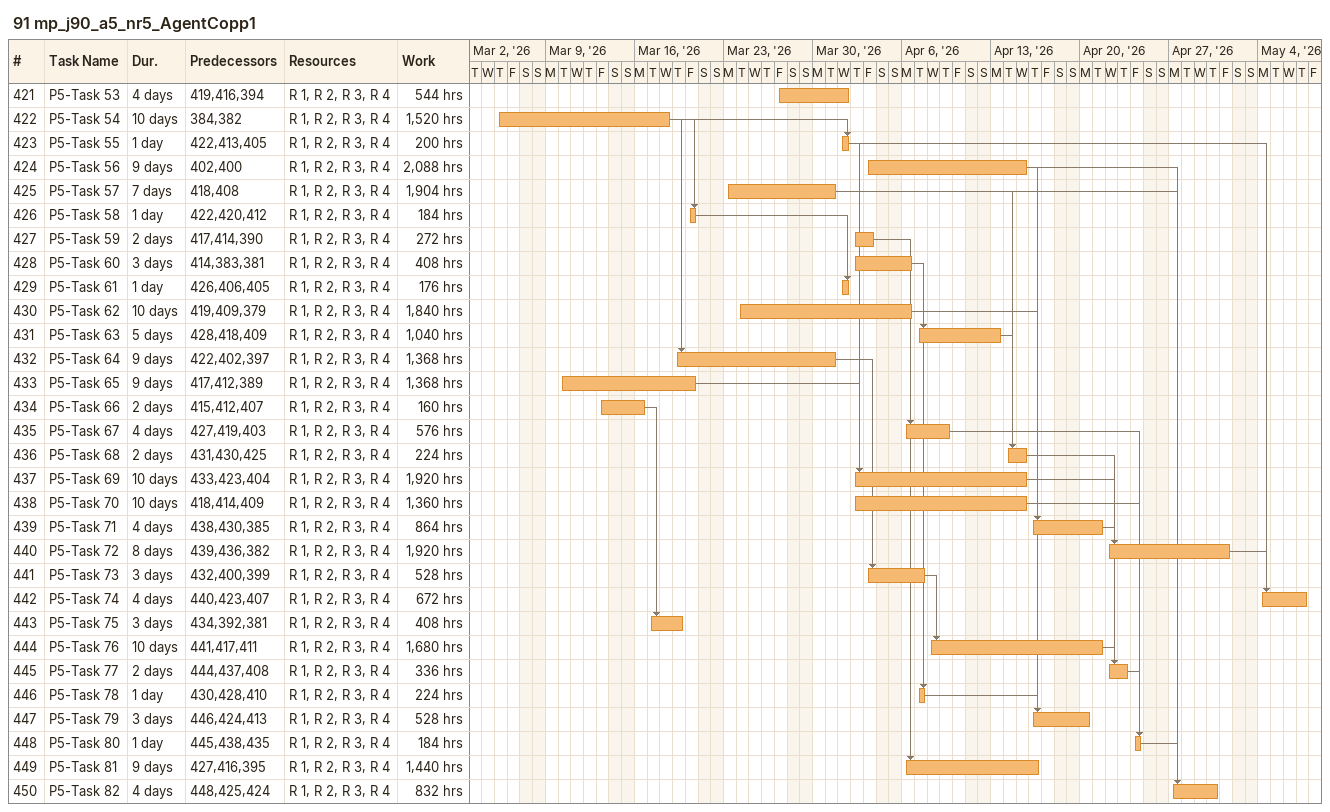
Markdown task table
91 mp_j90_a5_nr5_AgentCopp1

| ID | Task | Duration | Start | Finish | Predecessors | Resources | Work (h) |
|---|---|---|---|---|---|---|---|
| 421 | P5-Task 53 | 4d | 2026-03-27 | 2026-04-01 | 419, 416, 394 | R 1, R 2, R 3, R 4 | 544 |
| 422 | P5-Task 54 | 10d | 2026-03-05 | 2026-03-18 | 384, 382 | R 1, R 2, R 3, R 4 | 1520 |
| 423 | P5-Task 55 | 1d | 2026-04-01 | 2026-04-01 | 422, 413, 405 | R 1, R 2, R 3, R 4 | 200 |
| 424 | P5-Task 56 | 9d | 2026-04-03 | 2026-04-15 | 402, 400 | R 1, R 2, R 3, R 4 | 2088 |
| 425 | P5-Task 57 | 7d | 2026-03-23 | 2026-03-31 | 418, 408 | R 1, R 2, R 3, R 4 | 1904 |
| 426 | P5-Task 58 | 1d | 2026-03-20 | 2026-03-20 | 422, 420, 412 | R 1, R 2, R 3, R 4 | 184 |
| 427 | P5-Task 59 | 2d | 2026-04-02 | 2026-04-03 | 417, 414, 390 | R 1, R 2, R 3, R 4 | 272 |
| 428 | P5-Task 60 | 3d | 2026-04-02 | 2026-04-06 | 414, 383, 381 | R 1, R 2, R 3, R 4 | 408 |
| 429 | P5-Task 61 | 1d | 2026-04-01 | 2026-04-01 | 426, 406, 405 | R 1, R 2, R 3, R 4 | 176 |
| 430 | P5-Task 62 | 10d | 2026-03-24 | 2026-04-06 | 419, 409, 379 | R 1, R 2, R 3, R 4 | 1840 |
| 431 | P5-Task 63 | 5d | 2026-04-07 | 2026-04-13 | 428, 418, 409 | R 1, R 2, R 3, R 4 | 1040 |
| 432 | P5-Task 64 | 9d | 2026-03-19 | 2026-03-31 | 422, 402, 397 | R 1, R 2, R 3, R 4 | 1368 |
| 433 | P5-Task 65 | 9d | 2026-03-10 | 2026-03-20 | 417, 412, 389 | R 1, R 2, R 3, R 4 | 1368 |
| 434 | P5-Task 66 | 2d | 2026-03-13 | 2026-03-16 | 415, 412, 407 | R 1, R 2, R 3, R 4 | 160 |
| 435 | P5-Task 67 | 4d | 2026-04-06 | 2026-04-09 | 427, 419, 403 | R 1, R 2, R 3, R 4 | 576 |
| 436 | P5-Task 68 | 2d | 2026-04-14 | 2026-04-15 | 431, 430, 425 | R 1, R 2, R 3, R 4 | 224 |
| 437 | P5-Task 69 | 10d | 2026-04-02 | 2026-04-15 | 433, 423, 404 | R 1, R 2, R 3, R 4 | 1920 |
| 438 | P5-Task 70 | 10d | 2026-04-02 | 2026-04-15 | 418, 414, 409 | R 1, R 2, R 3, R 4 | 1360 |
| 439 | P5-Task 71 | 4d | 2026-04-16 | 2026-04-21 | 438, 430, 385 | R 1, R 2, R 3, R 4 | 864 |
| 440 | P5-Task 72 | 8d | 2026-04-22 | 2026-05-01 | 439, 436, 382 | R 1, R 2, R 3, R 4 | 1920 |
| 441 | P5-Task 73 | 3d | 2026-04-03 | 2026-04-07 | 432, 400, 399 | R 1, R 2, R 3, R 4 | 528 |
| 442 | P5-Task 74 | 4d | 2026-05-04 | 2026-05-07 | 440, 423, 407 | R 1, R 2, R 3, R 4 | 672 |
| 443 | P5-Task 75 | 3d | 2026-03-17 | 2026-03-19 | 434, 392, 381 | R 1, R 2, R 3, R 4 | 408 |
| 444 | P5-Task 76 | 10d | 2026-04-08 | 2026-04-21 | 441, 417, 411 | R 1, R 2, R 3, R 4 | 1680 |
| 445 | P5-Task 77 | 2d | 2026-04-22 | 2026-04-23 | 444, 437, 408 | R 1, R 2, R 3, R 4 | 336 |
| 446 | P5-Task 78 | 1d | 2026-04-07 | 2026-04-07 | 430, 428, 410 | R 1, R 2, R 3, R 4 | 224 |
| 447 | P5-Task 79 | 3d | 2026-04-16 | 2026-04-20 | 446, 424, 413 | R 1, R 2, R 3, R 4 | 528 |
| 448 | P5-Task 80 | 1d | 2026-04-24 | 2026-04-24 | 445, 438, 435 | R 1, R 2, R 3, R 4 | 184 |
| 449 | P5-Task 81 | 9d | 2026-04-06 | 2026-04-16 | 427, 416, 395 | R 1, R 2, R 3, R 4 | 1440 |
| 450 | P5-Task 82 | 4d | 2026-04-27 | 2026-04-30 | 448, 425, 424 | R 1, R 2, R 3, R 4 | 832 |
